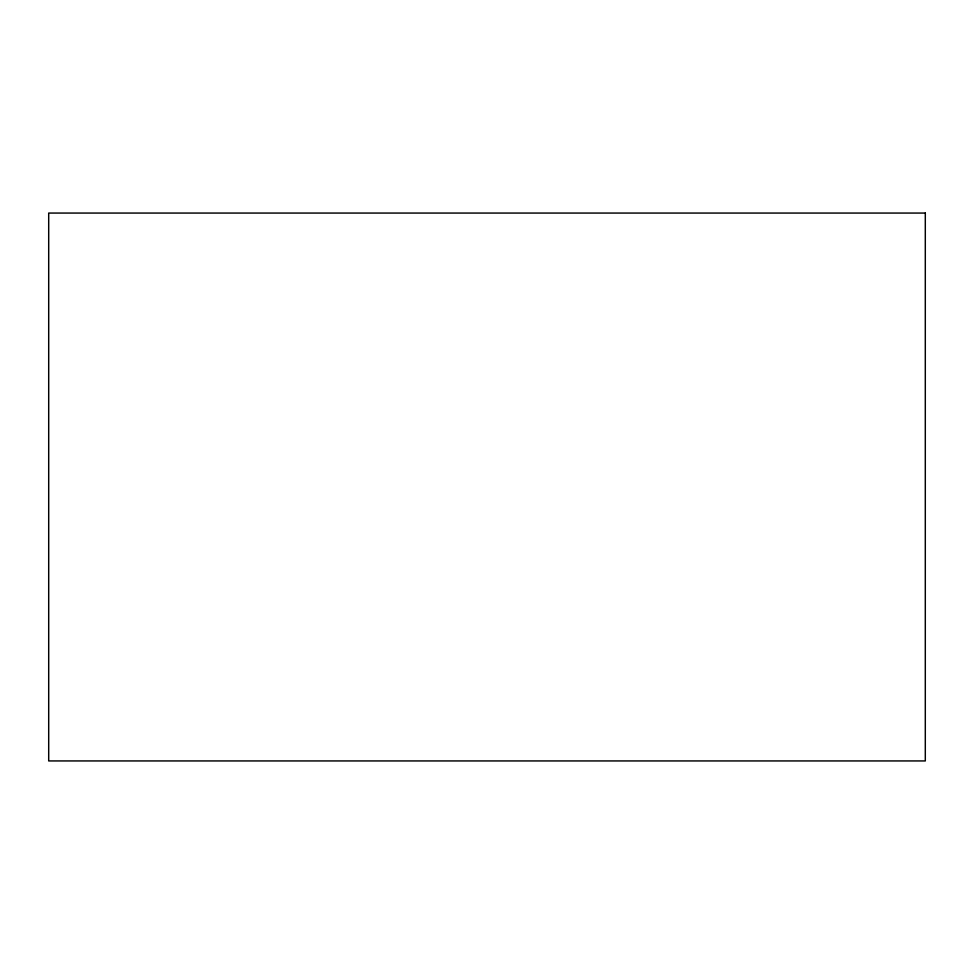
<?xml version="1.0" encoding="UTF-8"?>
<svg xmlns="http://www.w3.org/2000/svg" width="974" height="974" viewBox="0 0 974 974"><rect width="100%" height="100%" fill="white"/><g stroke="black" fill="none" stroke-linecap="round" stroke-linejoin="round"><path stroke-width="1.46" d="M925.3 213.062L48.7 213.062L48.7 760.938L925.3 760.938L925.3 213.062"/></g></svg>
